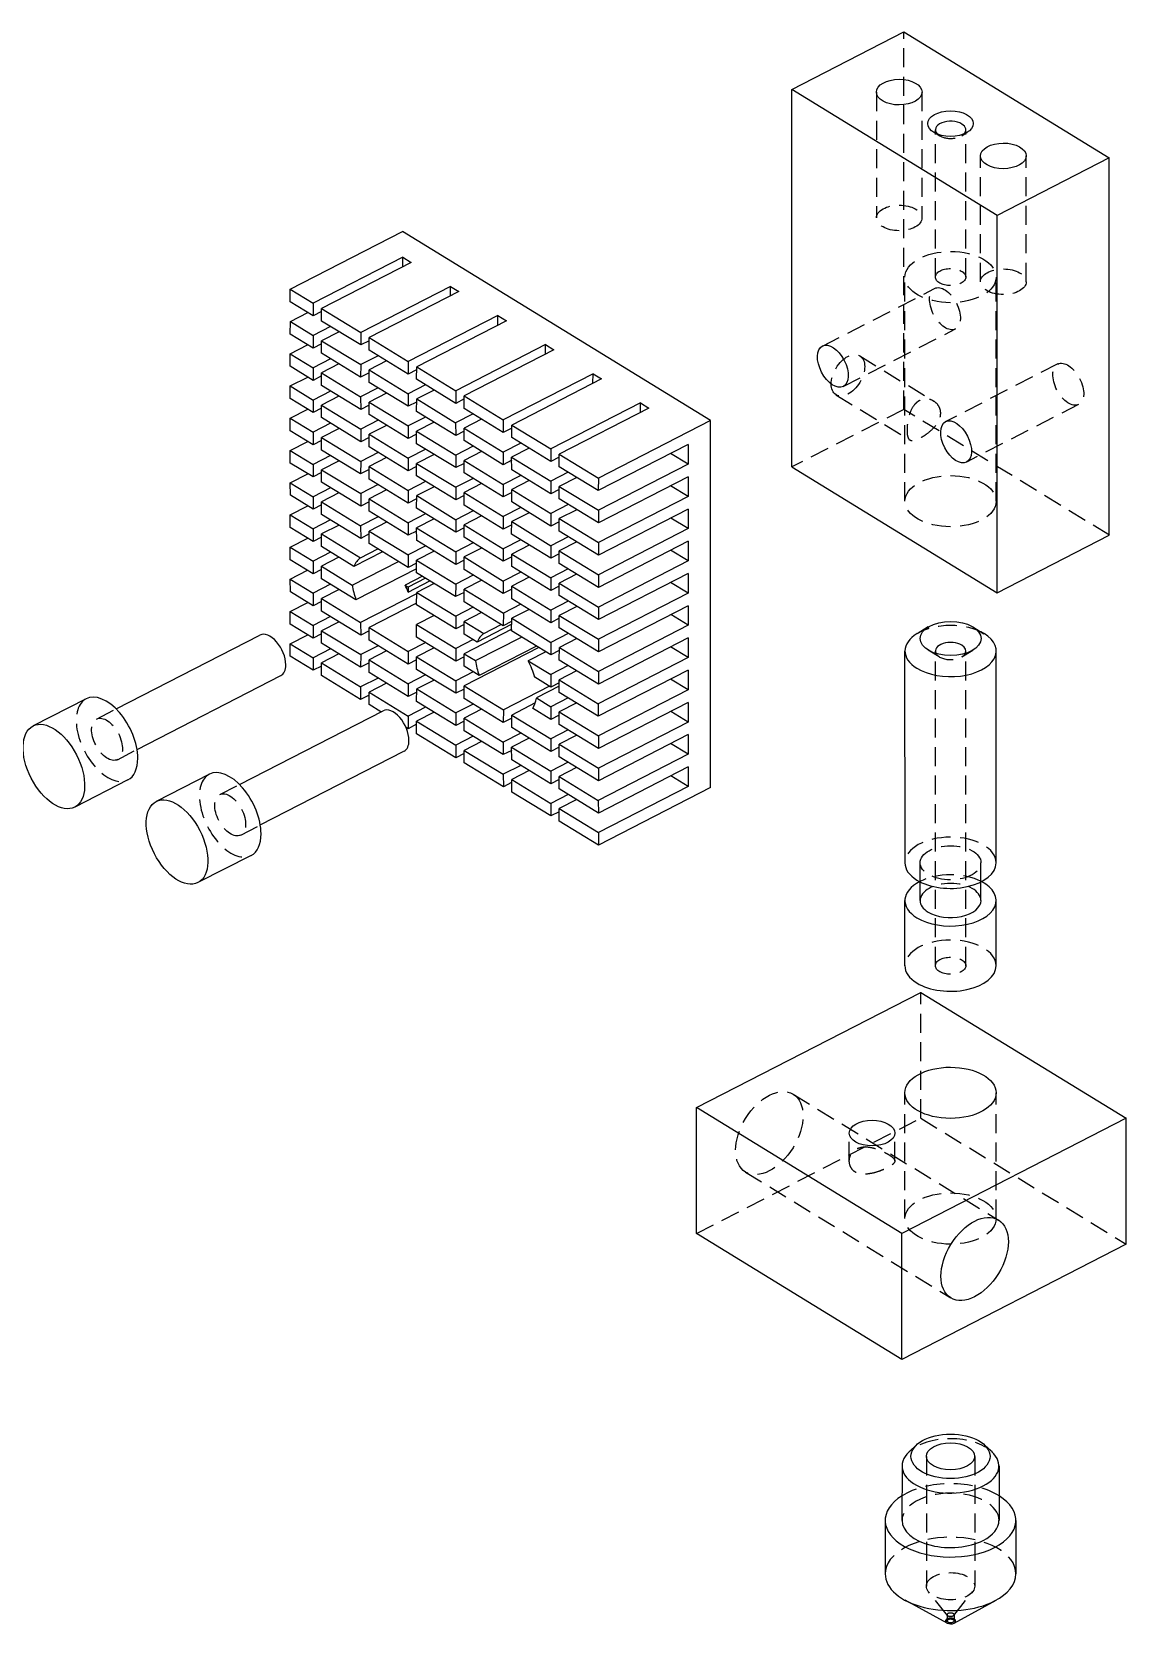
# Model space of a CAD drawing. Header units: inches. Extents: x -64 to 430, y -361 to 1014.
# Drawn here: x 163.3 to 235.2, y 850.3 to 955 of the extents above; entities that cross this region are included whole.
import ezdxf

# ---------------------------------------------------------------- set-up
doc = ezdxf.new("R2010")
doc.units = ezdxf.units.IN
doc.header["$LTSCALE"] = 5
doc.header["$MEASUREMENT"] = 0
doc.linetypes.add('HIDDEN', pattern=[0.375, 0.25, -0.125])
doc.layers.add('PH-3C4', color=16, linetype='HIDDEN')
doc.layers.add('PV-3C4', color=7, linetype='Continuous')

# ---------------------------------------------------------------- blocks, each defined once
blk = doc.blocks.new('*U11')
at = {"layer": 'PV-3C4'}
for p, q in [((53.37, -2.48, -50.44), (54.7, -1.02, -53.36)), ((58.92, -2.43, -56.03), (56.32, -1.19, -54.79)), ((59.27, -2.74, -56.03), (60.73, -5.23, -54.79)), ((52.83, -4.71, -47.48), (54.18, -3.23, -50.44)), ((41.13, -5.11, -35.4), (37.99, -8.53, -28.55)), ((41.13, -5.11, -35.4), (54.88, -11.93, -41.68)), ((53.01, -5.94, -46.33), (52.81, -5.41, -46.71)), ((59.71, -8.29, -50.44), (61.04, -6.83, -53.36)), ((57.53, -9.02, -47.48), (58.89, -7.54, -50.44)), ((37.99, -8.53, -28.55), (51.75, -15.36, -34.83)), ((44.82, -21.08, -21.7), (37.99, -8.53, -28.55)), ((56.3, -8.95, -46.33), (56.84, -9.09, -46.71)), ((54.88, -11.93, -41.68), (51.75, -15.36, -34.83)), ((54.88, -11.93, -41.68), (61.71, -24.48, -34.82)), ((51.75, -15.36, -34.83), (58.57, -27.91, -27.97)), ((40.49, -18.46, -20.25), (38.87, -20.23, -16.7)), ((39.61, -20.91, -16.7), (39.14, -21.42, -15.69)), ((37.93, -21.26, -14.65), (32.65, -27.03, -3.12)), ((58.57, -27.91, -27.97), (44.82, -21.08, -21.7)), ((44.92, -22.51, -20.25), (43.3, -24.29, -16.7)), ((42.56, -23.61, -16.7), (42.09, -24.12, -15.69)), ((61.71, -24.48, -34.82), (58.57, -27.91, -27.97)), ((24.28, -25.15, 3.18), (14.87, -35.43, 23.73)), ((31.15, -28.57, 0.04), (24.28, -25.15, 3.18)), ((42.35, -25.31, -14.65), (37.08, -31.08, -3.12)), ((33.18, -28.72, -1.81), (32.81, -28.04, -2.18)), ((31.15, -28.57, 0.04), (21.74, -38.84, 20.59)), ((37.98, -41.11, 6.9), (31.15, -28.57, 0.04)), ((35.35, -30.7, -1.81), (36.06, -31.01, -2.18)), ((21.69, -47.98, 30.58), (14.87, -35.43, 23.73)), ((14.87, -35.43, 23.73), (21.74, -38.84, 20.59)), ((49.91, -35.99, -10.55), (40.76, -45.99, 9.43)), ((49.91, -35.99, -10.55), (56.78, -39.41, -13.69)), ((50.48, -37.55, -9.43), (50.97, -37.02, -10.5)), ((50.48, -37.55, -9.43), (55.98, -40.28, -11.94)), ((50.97, -37.02, -10.5), (56.47, -39.75, -13)), ((50.97, -37.02, -10.5), (51.55, -38.08, -9.91)), ((49.68, -38.43, -7.67), (50.17, -37.9, -8.74)), ((49.68, -38.43, -7.67), (55.18, -41.16, -10.18)), ((50.17, -37.9, -8.74), (55.67, -40.63, -11.25)), ((50.17, -37.9, -8.74), (50.75, -38.96, -8.16)), ((21.74, -38.84, 20.59), (28.57, -51.39, 27.45)), ((48.07, -40.19, -4.16), (48.56, -39.65, -5.23)), ((48.56, -39.65, -5.23), (54.06, -42.38, -7.74)), ((48.56, -39.65, -5.23), (49.14, -40.72, -4.65)), ((48.87, -39.31, -5.92), (49.36, -38.77, -6.99)), ((48.87, -39.31, -5.92), (54.37, -42.04, -8.43)), ((49.36, -38.77, -6.99), (54.86, -41.5, -9.5)), ((49.36, -38.77, -6.99), (49.94, -39.84, -6.41)), ((56.47, -39.75, -13), (56.78, -39.41, -13.69)), ((57.77, -42.14, -11.7), (56.47, -39.75, -13)), ((56.78, -39.41, -13.69), (58.08, -41.8, -12.38)), ((47.27, -41.06, -2.41), (47.76, -40.53, -3.48)), ((47.76, -40.53, -3.48), (53.26, -43.26, -5.99)), ((47.76, -40.53, -3.48), (48.34, -41.59, -2.9)), ((48.07, -40.19, -4.16), (53.57, -42.92, -6.67)), ((55.67, -40.63, -11.25), (55.98, -40.28, -11.94)), ((56.97, -43.02, -9.95), (55.67, -40.63, -11.25)), ((55.98, -40.28, -11.94), (57.28, -42.67, -10.63)), ((37.98, -41.11, 6.9), (28.57, -51.39, 27.45)), ((46.46, -41.94, -0.66), (46.95, -41.41, -1.72)), ((46.95, -41.41, -1.72), (52.45, -44.14, -4.23)), ((46.95, -41.41, -1.72), (47.53, -42.47, -1.14)), ((47.27, -41.06, -2.41), (52.77, -43.79, -4.92)), ((54.86, -41.5, -9.5), (55.18, -41.16, -10.18)), ((56.16, -43.89, -8.19), (54.86, -41.5, -9.5)), ((55.18, -41.16, -10.18), (56.48, -43.55, -8.88)), ((56.7, -41.61, -11.21), (57.77, -42.14, -11.7)), ((58.08, -41.8, -12.38), (57.77, -42.14, -11.7)), ((45.66, -42.82, 1.1), (46.15, -42.28, 0.03)), ((45.66, -42.82, 1.1), (51.16, -45.55, -1.41)), ((46.15, -42.28, 0.03), (51.65, -45.01, -2.48)), ((46.15, -42.28, 0.03), (46.73, -43.35, 0.61)), ((46.46, -41.94, -0.66), (51.96, -44.67, -3.17)), ((53.26, -43.26, -5.99), (53.57, -42.92, -6.67)), ((53.57, -42.92, -6.67), (54.87, -45.3, -5.37)), ((54.06, -42.38, -7.74), (54.37, -42.04, -8.43)), ((55.36, -44.77, -6.44), (54.06, -42.38, -7.74)), ((54.37, -42.04, -8.43), (55.67, -44.43, -7.12)), ((55.9, -42.49, -9.46), (56.97, -43.02, -9.95)), ((57.28, -42.67, -10.63), (56.97, -43.02, -9.95)), ((56.98, -42.12, -10.93), (58.05, -42.65, -11.42)), ((57.04, -42.93, -10.11), (57.56, -43.19, -10.35)), ((57.85, -42.05, -11.87), (58.36, -42.31, -12.1)), ((58.05, -42.65, -11.42), (58.36, -42.31, -12.1)), ((59.35, -45.04, -10.11), (58.05, -42.65, -11.42)), ((58.36, -42.31, -12.1), (59.66, -44.7, -10.8)), ((44.86, -43.7, 2.85), (45.35, -43.16, 1.78)), ((44.86, -43.7, 2.85), (50.36, -46.42, 0.34)), ((45.35, -43.16, 1.78), (50.85, -45.89, -0.73)), ((45.35, -43.16, 1.78), (45.93, -44.23, 2.37)), ((52.45, -44.14, -4.23), (52.77, -43.79, -4.92)), ((52.77, -43.79, -4.92), (54.07, -46.18, -3.61)), ((54.56, -45.65, -4.68), (53.26, -43.26, -5.99)), ((55.09, -43.36, -7.7), (56.16, -43.89, -8.19)), ((55.37, -43.88, -7.42), (56.44, -44.41, -7.91)), ((56.48, -43.55, -8.88), (56.16, -43.89, -8.19)), ((56.18, -43, -9.18), (57.25, -43.53, -9.66)), ((56.24, -43.81, -8.36), (56.76, -44.07, -8.6)), ((57.25, -43.53, -9.66), (57.56, -43.19, -10.35)), ((58.55, -45.92, -8.36), (57.25, -43.53, -9.66)), ((57.56, -43.19, -10.35), (58.86, -45.58, -9.04)), ((43.25, -45.45, 6.36), (43.74, -44.92, 5.29)), ((43.74, -44.92, 5.29), (49.24, -47.64, 2.78)), ((43.74, -44.92, 5.29), (44.32, -45.98, 5.87)), ((44.05, -44.57, 4.61), (44.54, -44.04, 3.54)), ((44.05, -44.57, 4.61), (49.55, -47.3, 2.1)), ((44.54, -44.04, 3.54), (50.04, -46.77, 1.03)), ((44.54, -44.04, 3.54), (45.12, -45.1, 4.12)), ((51.65, -45.01, -2.48), (51.96, -44.67, -3.17)), ((52.95, -47.4, -1.18), (51.65, -45.01, -2.48)), ((51.96, -44.67, -3.17), (53.26, -47.06, -1.86)), ((53.75, -46.52, -2.93), (52.45, -44.14, -4.23)), ((54.29, -44.24, -5.95), (55.36, -44.77, -6.44)), ((54.57, -44.75, -5.67), (55.64, -45.29, -6.16)), ((55.67, -44.43, -7.12), (55.36, -44.77, -6.44)), ((55.44, -44.69, -6.61), (55.95, -44.94, -6.84)), ((55.64, -45.29, -6.16), (55.95, -44.94, -6.84)), ((55.95, -44.94, -6.84), (56.56, -46.05, -6.24)), ((56.44, -44.41, -7.91), (56.76, -44.07, -8.6)), ((57.74, -46.8, -6.61), (56.44, -44.41, -7.91)), ((56.76, -44.07, -8.6), (58.06, -46.45, -7.29)), ((58.28, -44.51, -9.63), (59.35, -45.04, -10.11)), ((58.56, -45.03, -9.35), (59.63, -45.56, -9.83)), ((59.66, -44.7, -10.8), (59.35, -45.04, -10.11)), ((59.43, -44.96, -10.28), (59.94, -45.21, -10.52)), ((40.76, -45.99, 9.43), (50.99, -64.81, 19.71)), ((40.76, -45.99, 9.43), (47.63, -49.4, 6.29)), ((42.45, -46.33, 8.12), (42.94, -45.79, 7.05)), ((42.94, -45.79, 7.05), (48.44, -48.52, 4.54)), ((42.94, -45.79, 7.05), (43.52, -46.86, 7.63)), ((43.25, -45.45, 6.36), (48.75, -48.18, 3.85)), ((50.85, -45.89, -0.73), (51.16, -45.55, -1.41)), ((52.15, -48.28, 0.58), (50.85, -45.89, -0.73)), ((51.16, -45.55, -1.41), (52.46, -47.94, -0.11)), ((52.68, -45.99, -2.44), (53.75, -46.52, -2.93)), ((53.49, -45.12, -4.2), (54.56, -45.65, -4.68)), ((53.77, -45.63, -3.91), (54.84, -46.16, -4.4)), ((54.87, -45.3, -5.37), (54.56, -45.65, -4.68)), ((54.63, -45.56, -4.85), (55.15, -45.82, -5.09)), ((54.72, -45.47, -5.03), (56.12, -46.17, -5.67)), ((54.84, -46.16, -4.4), (55.15, -45.82, -5.09)), ((55.15, -45.82, -5.09), (55.69, -46.8, -4.55)), ((55.2, -45.91, -5.04), (58.02, -47.31, -6.32)), ((56.12, -46.17, -5.67), (55.64, -45.29, -6.16)), ((57.48, -45.39, -7.87), (58.55, -45.92, -8.36)), ((57.76, -45.9, -7.59), (58.83, -46.43, -8.08)), ((58.86, -45.58, -9.04), (58.55, -45.92, -8.36)), ((58.62, -45.84, -8.53), (59.14, -46.09, -8.76)), ((59.63, -45.56, -9.83), (59.94, -45.21, -10.52)), ((60.93, -47.95, -8.53), (59.63, -45.56, -9.83)), ((59.94, -45.21, -10.52), (61.24, -47.6, -9.21)), ((42.45, -46.33, 8.12), (47.95, -49.06, 5.61)), ((50.04, -46.77, 1.03), (50.36, -46.42, 0.34)), ((51.34, -49.16, 2.33), (50.04, -46.77, 1.03)), ((50.36, -46.42, 0.34), (51.66, -48.81, 1.65)), ((51.88, -46.87, -0.69), (52.95, -47.4, -1.18)), ((53.26, -47.06, -1.86), (52.95, -47.4, -1.18)), ((52.96, -46.51, -2.16), (54.03, -47.04, -2.65)), ((54.07, -46.18, -3.61), (53.75, -46.52, -2.93)), ((53.83, -46.44, -3.1), (54.35, -46.7, -3.33)), ((54.03, -47.04, -2.65), (54.35, -46.7, -3.33)), ((55.33, -49.43, -1.34), (54.03, -47.04, -2.65)), ((54.35, -46.7, -3.33), (55.65, -49.09, -2.03)), ((54.52, -47.01, -3.16), (55.59, -47.54, -3.65)), ((55.59, -47.54, -3.65), (54.84, -46.16, -4.4)), ((56.3, -46.08, -5.95), (57.74, -46.8, -6.61)), ((58.06, -46.45, -7.29), (57.74, -46.8, -6.61)), ((57.82, -46.71, -6.77), (58.34, -46.97, -7.01)), ((58.02, -47.31, -6.32), (58.34, -46.97, -7.01)), ((58.34, -46.97, -7.01), (59.64, -49.36, -5.7)), ((58.83, -46.43, -8.08), (59.14, -46.09, -8.76)), ((60.13, -48.82, -6.77), (58.83, -46.43, -8.08)), ((59.14, -46.09, -8.76), (60.44, -48.48, -7.46)), ((28.57, -51.39, 27.45), (21.69, -47.98, 30.58)), ((49.24, -47.64, 2.78), (49.55, -47.3, 2.1)), ((50.54, -50.03, 4.09), (49.24, -47.64, 2.78)), ((49.55, -47.3, 2.1), (50.85, -49.69, 3.4)), ((51.08, -47.75, 1.07), (52.15, -48.28, 0.58)), ((52.46, -47.94, -0.11), (52.15, -48.28, 0.58)), ((52.16, -47.39, -0.41), (53.23, -47.92, -0.89)), ((53.03, -47.32, -1.34), (53.54, -47.57, -1.58)), ((53.23, -47.92, -0.89), (53.54, -47.57, -1.58)), ((54.53, -50.31, 0.41), (53.23, -47.92, -0.89)), ((53.54, -47.57, -1.58), (54.84, -49.96, -0.27)), ((54.75, -47.43, -2.93), (59.32, -49.7, -5.02)), ((54.83, -47.58, -2.85), (58.33, -49.32, -4.45)), ((59.32, -49.7, -5.02), (58.02, -47.31, -6.32)), ((59.86, -47.42, -8.04), (60.93, -47.95, -8.53)), ((60.14, -47.93, -7.76), (61.21, -48.46, -8.25)), ((61.24, -47.6, -9.21), (60.93, -47.95, -8.53)), ((61.01, -47.86, -8.7), (61.52, -48.12, -8.93)), ((61.21, -48.46, -8.25), (61.52, -48.12, -8.93)), ((61.52, -48.12, -8.93), (62.82, -50.51, -7.63)), ((43.43, -49.06, 10.1), (48.93, -51.79, 7.6)), ((43.71, -49.57, 10.39), (43.43, -49.06, 10.1)), ((47.63, -49.4, 6.29), (47.95, -49.06, 5.61)), ((47.95, -49.06, 5.61), (49.25, -51.45, 6.91)), ((48.44, -48.52, 4.54), (48.75, -48.18, 3.85)), ((49.74, -50.91, 5.84), (48.44, -48.52, 4.54)), ((48.75, -48.18, 3.85), (50.05, -50.57, 5.16)), ((50.27, -48.63, 2.82), (51.34, -49.16, 2.33)), ((50.55, -49.14, 3.1), (51.62, -49.67, 2.61)), ((51.66, -48.81, 1.65), (51.34, -49.16, 2.33)), ((51.36, -48.26, 1.35), (52.43, -48.79, 0.86)), ((51.42, -49.07, 2.16), (51.94, -49.33, 1.93)), ((52.22, -48.2, 0.41), (52.74, -48.45, 0.18)), ((52.43, -48.79, 0.86), (52.74, -48.45, 0.18)), ((53.73, -51.18, 2.16), (52.43, -48.79, 0.86)), ((52.74, -48.45, 0.18), (54.04, -50.84, 1.48)), ((54.26, -48.9, -0.86), (55.33, -49.43, -1.34)), ((58.14, -49.88, -3.64), (55.32, -48.48, -2.36)), ((55.65, -49.09, -2.03), (55.33, -49.43, -1.34)), ((55.6, -49.13, -1.94), (58.52, -50.58, -3.27)), ((59.06, -48.29, -6.29), (60.13, -48.82, -6.77)), ((59.34, -48.81, -6.01), (60.41, -49.34, -6.49)), ((60.44, -48.48, -7.46), (60.13, -48.82, -6.77)), ((60.2, -48.74, -6.94), (60.72, -49, -7.18)), ((60.41, -49.34, -6.49), (60.72, -49, -7.18)), ((60.72, -49, -7.18), (62.02, -51.39, -5.87)), ((62.51, -50.85, -6.94), (61.21, -48.46, -8.25)), ((43.95, -49.32, 9.87), (43.71, -49.57, 10.39)), ((43.71, -49.57, 10.39), (49.21, -52.3, 7.88)), ((48.93, -51.79, 7.6), (47.63, -49.4, 6.29)), ((49.47, -49.5, 4.57), (50.54, -50.03, 4.09)), ((49.75, -50.02, 4.86), (50.82, -50.55, 4.37)), ((50.85, -49.69, 3.4), (50.54, -50.03, 4.09)), ((50.62, -49.95, 3.92), (51.13, -50.21, 3.68)), ((50.82, -50.55, 4.37), (51.13, -50.21, 3.68)), ((51.13, -50.21, 3.68), (52.43, -52.6, 4.99)), ((51.62, -49.67, 2.61), (51.94, -49.33, 1.93)), ((52.92, -52.06, 3.92), (51.62, -49.67, 2.61)), ((51.94, -49.33, 1.93), (53.24, -51.72, 3.23)), ((53.46, -49.78, 0.9), (54.53, -50.31, 0.41)), ((54.84, -49.96, -0.27), (54.53, -50.31, 0.41)), ((54.54, -49.41, -0.57), (55.61, -49.94, -1.06)), ((54.61, -50.22, 0.24), (55.12, -50.48, 0.01)), ((55.41, -49.35, -1.51), (55.93, -49.6, -1.75)), ((55.48, -49.27, -1.66), (57.6, -50.32, -2.63)), ((55.61, -49.94, -1.06), (55.93, -49.6, -1.75)), ((56.91, -52.33, 0.24), (55.61, -49.94, -1.06)), ((55.93, -49.6, -1.75), (57.23, -51.99, -0.44)), ((57.07, -50.26, -2.16), (56, -49.73, -1.67)), ((57.72, -51.46, -1.51), (57.07, -50.26, -2.16)), ((58.52, -50.58, -3.27), (58.14, -49.88, -3.64)), ((58.33, -49.32, -4.45), (58.83, -50.24, -3.95)), ((58.83, -50.24, -3.95), (58.52, -50.58, -3.27)), ((58.53, -49.69, -4.25), (59.6, -50.22, -4.74)), ((59.64, -49.36, -5.7), (59.32, -49.7, -5.02)), ((59.4, -49.62, -5.19), (59.92, -49.87, -5.42)), ((59.6, -50.22, -4.74), (59.92, -49.87, -5.42)), ((60.9, -52.61, -3.43), (59.6, -50.22, -4.74)), ((59.92, -49.87, -5.42), (61.22, -52.26, -4.12)), ((61.7, -51.73, -5.19), (60.41, -49.34, -6.49)), ((48.67, -50.38, 6.33), (49.74, -50.91, 5.84)), ((48.95, -50.9, 6.61), (50.02, -51.43, 6.12)), ((50.05, -50.57, 5.16), (49.74, -50.91, 5.84)), ((49.81, -50.83, 5.67), (50.33, -51.08, 5.44)), ((50.02, -51.43, 6.12), (50.33, -51.08, 5.44)), ((50.33, -51.08, 5.44), (51.63, -53.47, 6.74)), ((52.12, -52.94, 5.67), (50.82, -50.55, 4.37)), ((52.66, -50.65, 2.65), (53.73, -51.18, 2.16)), ((52.94, -51.17, 2.93), (54.01, -51.7, 2.45)), ((54.04, -50.84, 1.48), (53.73, -51.18, 2.16)), ((53.74, -50.29, 1.18), (54.81, -50.82, 0.69)), ((53.8, -51.1, 2), (54.32, -51.36, 1.76)), ((54.81, -50.82, 0.69), (55.12, -50.48, 0.01)), ((56.11, -53.21, 2), (54.81, -50.82, 0.69)), ((55.12, -50.48, 0.01), (56.42, -52.87, 1.31)), ((56.65, -50.93, -1.02), (57.72, -51.46, -1.51)), ((57.6, -50.32, -2.63), (58.03, -51.11, -2.2)), ((58.03, -51.11, -2.2), (57.72, -51.46, -1.51)), ((57.73, -50.56, -2.5), (58.8, -51.09, -2.98)), ((58.6, -50.5, -3.43), (59.11, -50.75, -3.67)), ((58.8, -51.09, -2.98), (59.11, -50.75, -3.67)), ((60.1, -53.48, -1.68), (58.8, -51.09, -2.98)), ((59.11, -50.75, -3.67), (60.41, -53.14, -2.36)), ((60.64, -51.2, -4.7), (61.7, -51.73, -5.19)), ((61.44, -50.32, -6.45), (62.51, -50.85, -6.94)), ((61.72, -50.84, -6.17), (62.79, -51.37, -6.66)), ((62.82, -50.51, -7.63), (62.51, -50.85, -6.94)), ((62.59, -50.77, -7.11), (63.1, -51.02, -7.35)), ((62.79, -51.37, -6.66), (63.1, -51.02, -7.35)), ((63.1, -51.02, -7.35), (63.18, -51.16, -7.27)), ((72.68, -54.97, -12.59), (63.87, -50.6, -8.57)), ((45.01, -51.96, 11.69), (50.51, -54.69, 9.18)), ((45.29, -52.48, 11.97), (45.01, -51.96, 11.69)), ((45.53, -52.22, 11.46), (45.29, -52.48, 11.97)), ((49.25, -51.45, 6.91), (48.93, -51.79, 7.6)), ((49.01, -51.7, 7.43), (49.53, -51.96, 7.19)), ((49.21, -52.3, 7.88), (49.53, -51.96, 7.19)), ((50.51, -54.69, 9.18), (49.21, -52.3, 7.88)), ((49.53, -51.96, 7.19), (50.83, -54.35, 8.5)), ((51.32, -53.82, 7.43), (50.02, -51.43, 6.12)), ((51.85, -51.53, 4.41), (52.92, -52.06, 3.92)), ((52.13, -52.05, 4.69), (53.2, -52.58, 4.2)), ((53.24, -51.72, 3.23), (52.92, -52.06, 3.92)), ((53, -51.98, 3.75), (53.52, -52.23, 3.52)), ((53.2, -52.58, 4.2), (53.52, -52.23, 3.52)), ((53.52, -52.23, 3.52), (54.82, -54.62, 4.82)), ((54.01, -51.7, 2.45), (54.32, -51.36, 1.76)), ((55.31, -54.09, 3.75), (54.01, -51.7, 2.45)), ((54.32, -51.36, 1.76), (55.62, -53.75, 3.07)), ((55.84, -51.8, 0.73), (56.91, -52.33, 0.24)), ((56.12, -52.32, 1.01), (57.19, -52.85, 0.52)), ((57.23, -51.99, -0.44), (56.91, -52.33, 0.24)), ((56.93, -51.44, -0.74), (58, -51.97, -1.23)), ((56.99, -52.25, 0.07), (57.51, -52.51, -0.16)), ((57.79, -51.37, -1.68), (58.31, -51.63, -1.92)), ((58, -51.97, -1.23), (58.31, -51.63, -1.92)), ((59.29, -54.36, 0.07), (58, -51.97, -1.23)), ((58.31, -51.63, -1.92), (59.61, -54.02, -0.61)), ((59.83, -52.08, -2.95), (60.9, -52.61, -3.43)), ((61.22, -52.26, -4.12), (60.9, -52.61, -3.43)), ((60.92, -51.71, -4.42), (61.98, -52.24, -4.91)), ((62.02, -51.39, -5.87), (61.7, -51.73, -5.19)), ((61.78, -51.64, -5.36), (62.3, -51.9, -5.59)), ((61.98, -52.24, -4.91), (62.3, -51.9, -5.59)), ((63.28, -54.63, -3.6), (61.98, -52.24, -4.91)), ((62.3, -51.9, -5.59), (63.6, -54.29, -4.29)), ((64.09, -53.76, -5.36), (62.79, -51.37, -6.66)), ((45.29, -52.48, 11.97), (50.79, -55.21, 9.46)), ((50.25, -53.29, 7.91), (51.32, -53.82, 7.43)), ((51.05, -52.41, 6.16), (52.12, -52.94, 5.67)), ((51.33, -52.92, 6.44), (52.4, -53.45, 5.95)), ((52.43, -52.6, 4.99), (52.12, -52.94, 5.67)), ((52.2, -52.85, 5.51), (52.71, -53.11, 5.27)), ((52.4, -53.45, 5.95), (52.71, -53.11, 5.27)), ((52.71, -53.11, 5.27), (54.01, -55.5, 6.57)), ((54.5, -54.97, 5.5), (53.2, -52.58, 4.2)), ((55.04, -52.68, 2.48), (56.11, -53.21, 2)), ((55.32, -53.2, 2.77), (56.39, -53.73, 2.28)), ((56.42, -52.87, 1.31), (56.11, -53.21, 2)), ((56.19, -53.13, 1.83), (56.7, -53.38, 1.59)), ((56.39, -53.73, 2.28), (56.7, -53.38, 1.59)), ((56.7, -53.38, 1.59), (58, -55.77, 2.9)), ((57.19, -52.85, 0.52), (57.51, -52.51, -0.16)), ((58.49, -55.24, 1.83), (57.19, -52.85, 0.52)), ((57.51, -52.51, -0.16), (58.81, -54.9, 1.14)), ((59.03, -52.95, -1.19), (60.1, -53.48, -1.68)), ((60.41, -53.14, -2.36), (60.1, -53.48, -1.68)), ((60.11, -52.59, -2.66), (61.18, -53.12, -3.15)), ((60.98, -52.52, -3.6), (61.5, -52.78, -3.84)), ((61.18, -53.12, -3.15), (61.5, -52.78, -3.84)), ((62.48, -55.51, -1.85), (61.18, -53.12, -3.15)), ((61.5, -52.78, -3.84), (62.79, -55.17, -2.53)), ((63.02, -53.23, -4.87), (64.09, -53.76, -5.36)), ((72.68, -57, -10.38), (63.87, -52.63, -6.37)), ((64.01, -52.7, -6.43), (64.4, -53.41, -6.04)), ((50.83, -54.35, 8.5), (50.51, -54.69, 9.18)), ((50.53, -53.8, 8.2), (51.6, -54.33, 7.71)), ((51.63, -53.47, 6.74), (51.32, -53.82, 7.43)), ((51.39, -53.73, 7.26), (51.91, -53.99, 7.02)), ((51.6, -54.33, 7.71), (51.91, -53.99, 7.02)), ((52.9, -56.72, 9.01), (51.6, -54.33, 7.71)), ((51.91, -53.99, 7.02), (53.21, -56.38, 8.33)), ((53.7, -55.84, 7.26), (52.4, -53.45, 5.95)), ((53.43, -54.44, 5.99), (54.5, -54.97, 5.5)), ((54.24, -53.56, 4.24), (55.31, -54.09, 3.75)), ((54.52, -54.07, 4.52), (55.59, -54.6, 4.03)), ((55.62, -53.75, 3.07), (55.31, -54.09, 3.75)), ((55.38, -54, 3.58), (55.9, -54.26, 3.35)), ((55.59, -54.6, 4.03), (55.9, -54.26, 3.35)), ((55.9, -54.26, 3.35), (57.2, -56.65, 4.65)), ((57.69, -56.12, 3.58), (56.39, -53.73, 2.28)), ((58.23, -53.83, 0.56), (59.29, -54.36, 0.07)), ((59.7, -54.74, 0.09), (58.36, -54.08, 0.7)), ((58.51, -54.35, 0.84), (59.57, -54.88, 0.36)), ((59.61, -54.02, -0.61), (59.29, -54.36, 0.07)), ((59.33, -54.32, 0), (62.76, -56.03, -1.57)), ((59.57, -54.06, -0.52), (62.48, -55.51, -1.85)), ((62.22, -54.1, -3.11), (63.28, -54.63, -3.6)), ((63.6, -54.29, -4.29), (63.28, -54.63, -3.6)), ((63.3, -53.74, -4.59), (64.37, -54.27, -5.07)), ((64.4, -53.41, -6.04), (64.09, -53.76, -5.36)), ((64.16, -53.67, -5.52), (64.68, -53.93, -5.76)), ((64.37, -54.27, -5.07), (64.68, -53.93, -5.76)), ((65.67, -56.66, -3.77), (64.37, -54.27, -5.07)), ((64.68, -53.93, -5.76), (65.98, -56.32, -4.45)), ((46.59, -54.87, 13.28), (52.09, -57.6, 10.77)), ((46.87, -55.38, 13.56), (46.59, -54.87, 13.28)), ((47.11, -55.12, 13.04), (46.87, -55.38, 13.56)), ((46.87, -55.38, 13.56), (52.37, -58.11, 11.05)), ((50.59, -54.61, 9.01), (51.11, -54.87, 8.78)), ((50.79, -55.21, 9.46), (51.11, -54.87, 8.78)), ((52.09, -57.6, 10.77), (50.79, -55.21, 9.46)), ((51.11, -54.87, 8.78), (52.41, -57.26, 10.08)), ((52.63, -55.31, 7.75), (53.7, -55.84, 7.26)), ((54.01, -55.5, 6.57), (53.7, -55.84, 7.26)), ((53.71, -54.95, 6.27), (54.78, -55.48, 5.79)), ((54.82, -54.62, 4.82), (54.5, -54.97, 5.5)), ((54.58, -54.88, 5.34), (55.1, -55.14, 5.1)), ((54.78, -55.48, 5.79), (55.1, -55.14, 5.1)), ((56.08, -57.87, 7.09), (54.78, -55.48, 5.79)), ((55.1, -55.14, 5.1), (56.4, -57.53, 6.41)), ((56.88, -56.99, 5.34), (55.59, -54.6, 4.03)), ((57.42, -54.71, 2.32), (58.49, -55.24, 1.83)), ((57.7, -55.22, 2.6), (58.77, -55.75, 2.11)), ((58.81, -54.9, 1.14), (58.49, -55.24, 1.83)), ((58.57, -55.15, 1.66), (59.09, -55.41, 1.42)), ((58.61, -54.54, 0.95), (59.68, -55.07, 0.46)), ((58.71, -55, 1.36), (62.43, -56.85, -0.34)), ((58.77, -55.75, 2.11), (59.09, -55.41, 1.42)), ((59.09, -55.41, 1.42), (60.38, -57.8, 2.73)), ((59.57, -54.88, 0.36), (59.7, -54.74, 0.09)), ((59.68, -55.07, 0.46), (59.57, -54.88, 0.36)), ((62.79, -55.17, -2.53), (62.48, -55.51, -1.85)), ((62.5, -54.62, -2.83), (63.56, -55.15, -3.32)), ((62.56, -55.43, -2.02), (63.07, -55.68, -2.25)), ((63.36, -54.55, -3.77), (63.88, -54.81, -4.01)), ((63.56, -55.15, -3.32), (63.88, -54.81, -4.01)), ((64.86, -57.54, -2.02), (63.56, -55.15, -3.32)), ((63.88, -54.81, -4.01), (65.18, -57.2, -2.7)), ((73.88, -54.55, -14.25), (77.14, -56.17, -15.73)), ((51.83, -56.19, 9.5), (52.9, -56.72, 9.01)), ((53.21, -56.38, 8.33), (52.9, -56.72, 9.01)), ((52.91, -55.83, 8.03), (53.98, -56.36, 7.54)), ((53.78, -55.76, 7.09), (54.29, -56.02, 6.86)), ((53.98, -56.36, 7.54), (54.29, -56.02, 6.86)), ((55.28, -58.75, 8.85), (53.98, -56.36, 7.54)), ((54.29, -56.02, 6.86), (55.59, -58.41, 8.16)), ((55.82, -56.46, 5.82), (56.88, -56.99, 5.34)), ((56.62, -55.59, 4.07), (57.69, -56.12, 3.58)), ((56.9, -56.1, 4.35), (57.97, -56.63, 3.86)), ((58, -55.77, 2.9), (57.69, -56.12, 3.58)), ((57.77, -56.03, 3.41), (58.28, -56.29, 3.18)), ((57.97, -56.63, 3.86), (58.28, -56.29, 3.18)), ((58.28, -56.29, 3.18), (59.58, -58.68, 4.48)), ((60.07, -58.14, 3.41), (58.77, -55.75, 2.11)), ((62.24, -57.41, 0.47), (59.41, -56.01, 1.75)), ((62.76, -56.03, -1.57), (63.07, -55.68, -2.25)), ((64.06, -58.42, -0.26), (62.76, -56.03, -1.57)), ((63.07, -55.68, -2.25), (64.37, -58.07, -0.95)), ((64.6, -56.13, -3.28), (65.67, -56.66, -3.77)), ((65.98, -56.32, -4.45), (65.67, -56.66, -3.77)), ((52.41, -57.26, 10.08), (52.09, -57.6, 10.77)), ((52.11, -56.71, 9.78), (53.18, -57.24, 9.29)), ((52.17, -57.51, 10.6), (52.69, -57.77, 10.36)), ((52.97, -56.64, 8.85), (53.49, -56.89, 8.61)), ((53.18, -57.24, 9.29), (53.49, -56.89, 8.61)), ((54.47, -59.62, 10.6), (53.18, -57.24, 9.29)), ((53.49, -56.89, 8.61), (54.79, -59.28, 9.91)), ((55.01, -57.34, 7.58), (56.08, -57.87, 7.09)), ((56.4, -57.53, 6.41), (56.08, -57.87, 7.09)), ((56.1, -56.98, 6.11), (57.16, -57.51, 5.62)), ((57.2, -56.65, 4.65), (56.88, -56.99, 5.34)), ((56.96, -56.91, 5.17), (57.48, -57.17, 4.93)), ((57.16, -57.51, 5.62), (57.48, -57.17, 4.93)), ((58.46, -59.9, 6.92), (57.16, -57.51, 5.62)), ((57.48, -57.17, 4.93), (58.78, -59.55, 6.24)), ((59.27, -59.02, 5.17), (57.97, -56.63, 3.86)), ((59.94, -56.98, 2.28), (61.69, -57.85, 1.48)), ((61.16, -57.79, 1.95), (60.09, -57.26, 2.44)), ((63.26, -59.29, 1.49), (62.24, -57.41, 0.47)), ((62.43, -56.85, -0.34), (63.57, -58.95, 0.81)), ((63.79, -57.01, -1.53), (64.86, -57.54, -2.02)), ((64.07, -57.52, -1.25), (65.14, -58.05, -1.73)), ((65.18, -57.2, -2.7), (64.86, -57.54, -2.02)), ((64.88, -56.64, -3), (65.95, -57.18, -3.49)), ((64.94, -57.45, -2.18), (65.46, -57.71, -2.42)), ((65.74, -56.58, -3.94), (66.26, -56.83, -4.17)), ((65.95, -57.18, -3.49), (66.26, -56.83, -4.17)), ((66.71, -58.57, -2.73), (65.95, -57.18, -3.49)), ((66.26, -56.83, -4.17), (67.02, -58.23, -3.41)), ((48.17, -57.77, 14.86), (53.67, -60.5, 12.35)), ((48.45, -58.29, 15.14), (48.17, -57.77, 14.86)), ((48.69, -58.03, 14.63), (48.45, -58.29, 15.14)), ((48.45, -58.29, 15.14), (53.95, -61.02, 12.63)), ((52.37, -58.11, 11.05), (52.69, -57.77, 10.36)), ((53.67, -60.5, 12.35), (52.37, -58.11, 11.05)), ((52.69, -57.77, 10.36), (53.99, -60.16, 11.67)), ((54.21, -58.22, 9.33), (55.28, -58.75, 8.85)), ((55.59, -58.41, 8.16), (55.28, -58.75, 8.85)), ((55.29, -57.85, 7.86), (56.36, -58.39, 7.37)), ((56.16, -57.79, 6.92), (56.68, -58.04, 6.69)), ((56.36, -58.39, 7.37), (56.68, -58.04, 6.69)), ((57.66, -60.77, 8.68), (56.36, -58.39, 7.37)), ((56.68, -58.04, 6.69), (57.97, -60.43, 7.99)), ((58.2, -58.49, 5.66), (59.27, -59.02, 5.17)), ((59, -57.61, 3.9), (60.07, -58.14, 3.41)), ((59.28, -58.13, 4.18), (60.35, -58.66, 3.7)), ((60.38, -57.8, 2.73), (60.07, -58.14, 3.41)), ((60.15, -58.06, 3.25), (60.66, -58.31, 3.01)), ((60.35, -58.66, 3.7), (60.66, -58.31, 3.01)), ((60.66, -58.31, 3.01), (61.96, -60.7, 4.32)), ((62.45, -60.17, 3.25), (61.16, -57.79, 1.95)), ((61.69, -57.85, 1.48), (62.77, -59.83, 2.56)), ((62.99, -57.88, 0.23), (64.06, -58.42, -0.26)), ((63.27, -58.4, 0.51), (64.34, -58.93, 0.02)), ((64.37, -58.07, -0.95), (64.06, -58.42, -0.26)), ((64.14, -58.33, -0.43), (64.65, -58.59, -0.67)), ((64.34, -58.93, 0.02), (64.65, -58.59, -0.67)), ((64.65, -58.59, -0.67), (65.41, -59.98, 0.1)), ((65.14, -58.05, -1.73), (65.46, -57.71, -2.42)), ((65.9, -59.45, -0.97), (65.14, -58.05, -1.73)), ((65.46, -57.71, -2.42), (66.22, -59.11, -1.66)), ((66.71, -58.57, -2.73), (65.64, -58.04, -2.24)), ((67.02, -58.23, -3.41), (66.71, -58.57, -2.73)), ((76.77, -62.5, -8.48), (67.96, -58.13, -4.46)), ((73.88, -58.61, -9.83), (77.14, -60.23, -11.31)), ((53.41, -59.09, 11.09), (54.47, -59.62, 10.6)), ((53.69, -59.61, 11.37), (54.75, -60.14, 10.88)), ((54.79, -59.28, 9.91), (54.47, -59.62, 10.6)), ((54.49, -58.73, 9.61), (55.56, -59.26, 9.13)), ((54.55, -59.54, 10.43), (55.07, -59.8, 10.2)), ((55.36, -58.66, 8.68), (55.87, -58.92, 8.44)), ((55.56, -59.26, 9.13), (55.87, -58.92, 8.44)), ((56.86, -61.65, 10.43), (55.56, -59.26, 9.13)), ((55.87, -58.92, 8.44), (57.17, -61.31, 9.75)), ((57.4, -59.37, 7.41), (58.46, -59.9, 6.92)), ((58.78, -59.55, 6.24), (58.46, -59.9, 6.92)), ((58.48, -59, 5.94), (59.55, -59.53, 5.45)), ((59.58, -58.68, 4.48), (59.27, -59.02, 5.17)), ((59.34, -58.94, 5), (59.86, -59.19, 4.76)), ((59.55, -59.53, 5.45), (59.86, -59.19, 4.76)), ((60.85, -61.92, 6.75), (59.55, -59.53, 5.45)), ((59.86, -59.19, 4.76), (61.16, -61.58, 6.07)), ((61.65, -61.05, 5), (60.35, -58.66, 3.7)), ((61.38, -59.64, 3.73), (62.45, -60.17, 3.25)), ((62.19, -58.76, 1.98), (63.26, -59.29, 1.49)), ((62.47, -59.28, 2.26), (63.54, -59.81, 1.77)), ((63.57, -58.95, 0.81), (63.26, -59.29, 1.49)), ((63.33, -59.21, 1.32), (63.85, -59.46, 1.09)), ((63.54, -59.81, 1.77), (63.85, -59.46, 1.09)), ((63.85, -59.46, 1.09), (64.61, -60.86, 1.85)), ((65.1, -60.33, 0.78), (64.34, -58.93, 0.02)), ((65.9, -59.45, -0.97), (64.83, -58.92, -0.48)), ((66.22, -59.11, -1.66), (65.9, -59.45, -0.97)), ((49.75, -60.68, 16.45), (55.25, -63.41, 13.94)), ((50.03, -61.19, 16.73), (49.75, -60.68, 16.45)), ((53.99, -60.16, 11.67), (53.67, -60.5, 12.35)), ((53.75, -60.42, 12.19), (54.27, -60.67, 11.95)), ((53.95, -61.02, 12.63), (54.27, -60.67, 11.95)), ((54.27, -60.67, 11.95), (55.56, -63.06, 13.25)), ((54.75, -60.14, 10.88), (55.07, -59.8, 10.2)), ((56.05, -62.53, 12.19), (54.75, -60.14, 10.88)), ((55.07, -59.8, 10.2), (56.37, -62.19, 11.5)), ((56.59, -60.24, 9.16), (57.66, -60.77, 8.68)), ((57.97, -60.43, 7.99), (57.66, -60.77, 8.68)), ((57.68, -59.88, 7.69), (58.74, -60.41, 7.2)), ((57.74, -60.69, 8.51), (58.25, -60.95, 8.27)), ((58.54, -59.81, 6.75), (59.06, -60.07, 6.52)), ((58.74, -60.41, 7.2), (59.06, -60.07, 6.52)), ((60.04, -62.8, 8.51), (58.74, -60.41, 7.2)), ((59.06, -60.07, 6.52), (60.36, -62.46, 7.82)), ((60.58, -60.52, 5.49), (61.65, -61.05, 5)), ((61.96, -60.7, 4.32), (61.65, -61.05, 5)), ((61.66, -60.15, 4.02), (62.73, -60.68, 3.53)), ((62.77, -59.83, 2.56), (62.45, -60.17, 3.25)), ((62.53, -60.09, 3.08), (63.05, -60.34, 2.84)), ((62.73, -60.68, 3.53), (63.05, -60.34, 2.84)), ((63.49, -62.08, 4.29), (62.73, -60.68, 3.53)), ((63.05, -60.34, 2.84), (63.81, -61.74, 3.6)), ((64.3, -61.2, 2.54), (63.23, -60.67, 3.02)), ((64.3, -61.2, 2.54), (63.54, -59.81, 1.77)), ((65.1, -60.33, 0.78), (64.03, -59.8, 1.27)), ((65.41, -59.98, 0.1), (65.1, -60.33, 0.78)), ((76.77, -64.53, -6.27), (67.96, -60.16, -2.25)), ((50.27, -60.93, 16.21), (50.03, -61.19, 16.73)), ((50.03, -61.19, 16.73), (55.53, -63.92, 14.22)), ((55.25, -63.41, 13.94), (53.95, -61.02, 12.63)), ((55.79, -61.12, 10.92), (56.86, -61.65, 10.43)), ((56.07, -61.64, 11.2), (57.14, -62.17, 10.71)), ((57.17, -61.31, 9.75), (56.86, -61.65, 10.43)), ((56.87, -60.76, 9.45), (57.94, -61.29, 8.96)), ((56.93, -61.57, 10.26), (57.45, -61.82, 10.03)), ((57.94, -61.29, 8.96), (58.25, -60.95, 8.27)), ((59.24, -63.68, 10.26), (57.94, -61.29, 8.96)), ((58.25, -60.95, 8.27), (59.55, -63.34, 9.58)), ((59.78, -61.39, 7.24), (60.85, -61.92, 6.75)), ((61.16, -61.58, 6.07), (60.85, -61.92, 6.75)), ((60.86, -61.03, 5.77), (61.93, -61.56, 5.28)), ((61.73, -60.96, 4.83), (62.24, -61.22, 4.6)), ((61.93, -61.56, 5.28), (62.24, -61.22, 4.6)), ((62.69, -62.96, 6.04), (61.93, -61.56, 5.28)), ((62.24, -61.22, 4.6), (63, -62.61, 5.36)), ((63.49, -62.08, 4.29), (62.42, -61.55, 4.78)), ((63.81, -61.74, 3.6), (63.49, -62.08, 4.29)), ((64.61, -60.86, 1.85), (64.3, -61.2, 2.54)), ((54.99, -62, 12.67), (56.05, -62.53, 12.19)), ((55.27, -62.51, 12.95), (56.33, -63.04, 12.47)), ((56.37, -62.19, 11.5), (56.05, -62.53, 12.19)), ((56.13, -62.45, 12.02), (56.65, -62.7, 11.78)), ((56.33, -63.04, 12.47), (56.65, -62.7, 11.78)), ((56.65, -62.7, 11.78), (57.95, -65.09, 13.09)), ((57.14, -62.17, 10.71), (57.45, -61.82, 10.03)), ((58.44, -64.56, 12.02), (57.14, -62.17, 10.71)), ((57.45, -61.82, 10.03), (58.75, -64.21, 11.33)), ((58.97, -62.27, 9), (60.04, -62.8, 8.51)), ((59.25, -62.79, 9.28), (60.32, -63.32, 8.79)), ((60.36, -62.46, 7.82), (60.04, -62.8, 8.51)), ((60.06, -61.91, 7.52), (61.13, -62.44, 7.04)), ((60.12, -62.72, 8.34), (60.64, -62.97, 8.11)), ((60.92, -61.84, 6.59), (61.44, -62.1, 6.35)), ((61.13, -62.44, 7.04), (61.44, -62.1, 6.35)), ((61.89, -63.83, 7.8), (61.13, -62.44, 7.04)), ((61.44, -62.1, 6.35), (62.2, -63.49, 7.11)), ((62.69, -62.96, 6.04), (61.62, -62.43, 6.53)), ((63, -62.61, 5.36), (62.69, -62.96, 6.04)), ((77.98, -62.08, -10.13), (81.23, -63.69, -11.62)), ((51.33, -63.58, 18.03), (56.83, -66.31, 15.53)), ((51.61, -64.1, 18.32), (51.33, -63.58, 18.03)), ((51.85, -63.84, 17.8), (51.61, -64.1, 18.32)), ((55.56, -63.06, 13.25), (55.25, -63.41, 13.94)), ((55.33, -63.32, 13.77), (55.84, -63.58, 13.54)), ((55.53, -63.92, 14.22), (55.84, -63.58, 13.54)), ((55.84, -63.58, 13.54), (57.14, -65.97, 14.84)), ((57.63, -65.43, 13.77), (56.33, -63.04, 12.47)), ((58.17, -63.15, 10.75), (59.24, -63.68, 10.26)), ((58.45, -63.66, 11.03), (59.52, -64.19, 10.54)), ((59.55, -63.34, 9.58), (59.24, -63.68, 10.26)), ((59.32, -63.6, 10.09), (59.83, -63.85, 9.86)), ((59.52, -64.19, 10.54), (59.83, -63.85, 9.86)), ((59.83, -63.85, 9.86), (60.59, -65.25, 10.62)), ((60.32, -63.32, 8.79), (60.64, -62.97, 8.11)), ((61.08, -64.71, 9.55), (60.32, -63.32, 8.79)), ((60.64, -62.97, 8.11), (61.4, -64.37, 8.87)), ((61.89, -63.83, 7.8), (60.82, -63.3, 8.29)), ((62.2, -63.49, 7.11), (61.89, -63.83, 7.8)), ((57.87, -68.22, 16.57), (50.99, -64.81, 19.71)), ((51.61, -64.1, 18.32), (57.11, -66.83, 15.81)), ((56.83, -66.31, 15.53), (55.53, -63.92, 14.22)), ((56.56, -64.9, 14.26), (57.63, -65.43, 13.77)), ((57.37, -64.03, 12.5), (58.44, -64.56, 12.02)), ((57.65, -64.54, 12.79), (58.72, -65.07, 12.3)), ((58.75, -64.21, 11.33), (58.44, -64.56, 12.02)), ((58.51, -64.47, 11.85), (59.03, -64.73, 11.61)), ((58.72, -65.07, 12.3), (59.03, -64.73, 11.61)), ((59.03, -64.73, 11.61), (59.79, -66.12, 12.38)), ((60.28, -65.59, 11.31), (59.52, -64.19, 10.54)), ((61.08, -64.71, 9.55), (60.01, -64.18, 10.04)), ((61.4, -64.37, 8.87), (61.08, -64.71, 9.55)), ((57.14, -65.97, 14.84), (56.83, -66.31, 15.53)), ((56.84, -65.42, 14.54), (57.91, -65.95, 14.05)), ((57.95, -65.09, 13.09), (57.63, -65.43, 13.77)), ((57.71, -65.35, 13.6), (58.23, -65.61, 13.37)), ((57.91, -65.95, 14.05), (58.23, -65.61, 13.37)), ((58.67, -67.34, 14.81), (57.91, -65.95, 14.05)), ((58.23, -65.61, 13.37), (58.99, -67, 14.13)), ((59.48, -66.47, 13.06), (58.41, -65.94, 13.55)), ((59.48, -66.47, 13.06), (58.72, -65.07, 12.3)), ((60.28, -65.59, 11.31), (59.21, -65.06, 11.79)), ((60.59, -65.25, 10.62), (60.28, -65.59, 11.31)), ((56.91, -66.23, 15.36), (57.42, -66.48, 15.12)), ((57.11, -66.83, 15.81), (57.42, -66.48, 15.12)), ((57.87, -68.22, 16.57), (57.11, -66.83, 15.81)), ((57.42, -66.48, 15.12), (58.18, -67.88, 15.88)), ((58.67, -67.34, 14.81), (57.6, -66.81, 15.3)), ((58.99, -67, 14.13), (58.67, -67.34, 14.81)), ((59.79, -66.12, 12.38), (59.48, -66.47, 13.06)), ((77.98, -66.14, -5.72), (81.23, -67.76, -7.2)), ((58.18, -67.88, 15.88), (57.87, -68.22, 16.57))]:
    blk.add_line(p, q, dxfattribs=at)
at = {"layer": 'PV-3C4', "extrusion": (0.558909, 0.610408, 0.561269)}
for centre, major_axis, ratio, start_param, end_param in [((57.87, -3.93, -53.36), (3.17, -2.9), 0.561269, 2.312181, 3.141593), ((56.54, -5.38, -50.44), (3.17, -2.9), 0.561269, 2.312181, 3.875791), ((57.87, -3.93, -53.36), (3.17, -2.9), 0.561269, 0, 2.312181), ((56.54, -5.38, -50.44), (2.35, -2.15), 0.561269, 2.312181, 3.141593), ((56.54, -5.38, -50.44), (3.17, -2.9), 0.561269, 5.548987, 8.595366), ((59.04, -2.64, -55.92), (0.245, -0.225), 0.561269, 2.312181, 2.340177), ((59.04, -2.64, -55.92), (0.245, -0.225), 0.561269, 0.801415, 2.312181), ((56.54, -5.38, -50.44), (2.35, -2.15), 0.561269, 0, 2.312181), ((55.18, -6.87, -47.48), (2.35, -2.15), 0.561269, 2.312181, 3.686368), ((55.18, -6.87, -47.48), (2.35, -2.15), 0.561269, 5.73841, 8.595366), ((42.71, -20.49, -20.25), (2.21, -2.03), 0.561269, 0.741385, 3.141593), ((41.08, -22.26, -16.7), (2.21, -2.03), 0.561269, 0.741385, 3.97064), ((41.08, -22.26, -16.7), (1.48, -1.35), 0.561269, 0.741385, 3.141593), ((40.14, -23.29, -14.65), (2.21, -2.03), 0.561269, 0.741385, 3.141593), ((42.71, -20.49, -20.25), (2.21, -2.03), 0.561269, 0, 0.741385), ((41.08, -22.26, -16.7), (1.48, -1.35), 0.561269, 0, 0.741385), ((41.08, -22.26, -16.7), (2.21, -2.03), 0.561269, 5.454138, 7.02457), ((40.14, -23.29, -14.65), (2.21, -2.03), 0.561269, 0, 0.741385), ((34.86, -29.05, -3.12), (-2.21, 2.03), 0.561269, 3.882977, 7.028443), ((34.86, -29.05, -3.12), (0.738, -0.675), 0.561269, 2.857847, 3.882977), ((34.86, -29.05, -3.12), (0.738, -0.675), 0.561269, 3.882977, 6.566931), ((34.86, -29.05, -3.12), (-2.21, 2.03), 0.561269, 2.396335, 3.882977), ((21.87, -43.24, 25.25), (0.738, -0.675), 0.561269, 2.642012, 3.882977), ((21.87, -43.24, 25.25), (0.738, -0.675), 0.561269, 3.882977, 6.782766), ((56.98, -48.19, -4.33), (0, 2.03, -2.21), 0.558909, 0.308854, 0.664384), ((56.98, -48.19, -4.33), (0, 2.03, -2.21), 0.558909, 1.19351, 1.590738), ((56.98, -48.19, -4.33), (0, 2.03, -2.21), 0.558909, 3.20548, 3.602709), ((56.98, -48.19, -4.33), (0, 2.03, -2.21), 0.558909, 4.131835, 4.487365), ((63.87, -51.61, -7.47), (0, -1.02, 1.1), 0.558909, 3.968905, 6.283185), ((63.87, -51.61, -7.47), (0, -1.02, 1.1), 0.558909, 3.141593, 3.968905), ((73.88, -56.58, -12.04), (0, -2.03, 2.21), 0.558909, 3.141593, 3.968905), ((61.07, -55.72, -0.21), (0, 2.03, -2.21), 0.558909, 1.423275, 1.590738), ((73.88, -56.58, -12.04), (0, -2.03, 2.21), 0.558909, 3.968905, 6.283185), ((61.07, -55.72, -0.21), (0, 2.03, -2.21), 0.558909, 4.131835, 4.487365), ((61.07, -55.72, -0.21), (0, 2.03, -2.21), 0.558909, 3.20548, 3.602709), ((67.96, -59.14, -3.36), (0, -1.02, 1.1), 0.558909, 3.968905, 6.283185), ((67.96, -59.14, -3.36), (0, -1.02, 1.1), 0.558909, 3.141593, 3.968905), ((77.98, -64.11, -7.93), (0, -2.03, 2.21), 0.558909, 3.968905, 6.283185), ((77.98, -64.11, -7.93), (0, -2.03, 2.21), 0.558909, 3.141593, 3.968905)]:
    blk.add_ellipse(centre, major_axis=major_axis, ratio=ratio, start_param=start_param, end_param=end_param, dxfattribs=at)
for centre, major_axis, ratio in [((54.94, -7.13, -46.96), (1.92, -1.76), 0.561269), ((54.94, -7.13, -46.96), (1.17, -1.07), 0.561269), ((48.85, -11.43, -36.21), (-2.13, 0, 2.12), 0.610408), ((45.88, -17.03, -27.17), (2.21, -2.03), 0.561269), ((50.69, -19.41, -29.36), (1.11, -1.01), 0.561269), ((34.55, -29.39, -2.44), (-1.48, 1.35), 0.561269), ((29.38, -34.5, 8.26), (0, 1.02, -1.1), 0.558909), ((19.96, -40.19, 23.83), (1.11, -1.01), 0.561269), ((33.47, -42.03, 12.38), (0, -1.02, 1.1), 0.558909), ((21.72, -43.41, 25.59), (1.11, -1.01), 0.561269), ((23.42, -46.55, 27.3), (1.11, -1.01), 0.561269), ((77.14, -58.2, -13.52), (0, 2.03, -2.21), 0.558909), ((81.23, -65.73, -9.41), (0, 2.03, -2.21), 0.558909)]:
    blk.add_ellipse(centre, major_axis=major_axis, ratio=ratio, dxfattribs=at)

msp = doc.modelspace()

# ---------------------------------------------------------------- linework, layer by layer
at = {"layer": 'PH-3C4', "extrusion": (-9.79772e-15, 0.827634, 0.561269)}
for p, q in [((220.61, 930.2), (220.61, 955.03)), ((218.8, 951.06), (218.8, 942.79)), ((221.8, 951.06), (221.8, 942.79)), ((222.94, 948.2), (222.58, 948.42)), ((222.68, 938.9), (222.68, 948.58)), ((224.41, 948.2), (224.78, 948.42)), ((224.68, 938.9), (224.68, 948.58)), ((225.65, 938.59), (225.65, 946.87)), ((228.65, 938.59), (228.65, 946.87)), ((220.68, 924.16), (220.68, 938.9)), ((226.68, 924.16), (226.68, 938.9)), ((215.25, 934.36), (222.63, 938.15)), ((216.62, 931.7), (224, 935.49)), ((217.71, 933.72), (222.57, 930.74)), ((230.73, 933.19), (223.36, 929.4)), ((216.14, 931.16), (221, 928.19)), ((220.61, 930.2), (213.24, 926.41)), ((234.12, 921.92), (220.61, 930.2)), ((232.1, 930.52), (224.73, 926.73)), ((222.94, 913.92), (222.21, 914.37)), ((222.68, 893.61), (222.68, 914.3)), ((224.41, 913.92), (225.15, 914.37)), ((224.68, 893.61), (224.68, 914.3)), ((167.52, 909.83), (168.81, 910.5)), ((168.89, 907.16), (170.18, 907.83)), ((175.62, 904.87), (176.92, 905.53)), ((177, 902.2), (178.29, 902.86)), ((221.68, 899.12), (221.68, 900.38)), ((225.68, 899.12), (225.68, 900.38)), ((221.72, 883.58), (221.72, 891.86)), ((213.33, 885.16), (226.84, 876.88)), ((220.68, 876.98), (220.68, 885.25)), ((226.68, 876.98), (226.68, 885.25)), ((206.97, 876), (221.72, 883.58)), ((221.72, 883.58), (235.23, 875.3)), ((217.02, 880.77), (217.02, 882.6)), ((220.02, 880.77), (220.02, 882.6)), ((210.19, 880.04), (223.7, 871.76)), ((222.09, 861.34), (222.09, 852.8)), ((225.27, 861.34), (225.27, 852.8)), ((223.47, 850.88), (222.23, 852.44)), ((223.89, 850.88), (225.13, 852.44)), ((223.45, 850.93), (223.45, 850.52)), ((223.91, 850.93), (223.91, 850.52))]:
    msp.add_line(p, q, dxfattribs=at)
at = {"layer": 'PH-3C4'}
for centre, major_axis, ratio, start_param, end_param in [((223.68, 948.58), (-1, 0), 0.561269, 0.499581, 2.642012), ((223.68, 914.3), (3, 0), 0.561269, 0.745257, 2.396335), ((223.68, 914.3), (-1, 0), 0.561269, 0.283746, 2.857847), ((168.21, 908.5), (-1.37, 2.67), 0.558909, 0, 3.141593), ((176.31, 903.53), (-1.37, 2.67), 0.558909, 0, 3.141593), ((223.68, 900.38), (-3, 0), 0.561269, 3.141593, 6.283185), ((223.68, 897.9), (-3, 0), 0.561269, 3.97064, 5.454138), ((223.68, 897.9), (-2, 0), 0.561269, 3.141593, 6.283185), ((223.68, 893.61), (-3, 0), 0.561269, 3.141593, 6.283185), ((223.68, 860.71), (-3.19, 0), 0.561269, 3.686368, 5.73841), ((223.68, 857.13), (-4.3, 0), 0.561269, 3.875791, 5.548987), ((223.68, 857.13), (-3.19, 0), 0.561269, 3.141593, 6.283185), ((223.68, 853.61), (-4.3, 0), 0.561269, 3.141593, 6.283185), ((223.68, 850.51), (-0.333, 0), 0.561269, 2.340177, 7.084601)]:
    msp.add_ellipse(centre, major_axis=major_axis, ratio=ratio, start_param=start_param, end_param=end_param, dxfattribs=at)
for centre, major_axis, ratio in [((220.3, 942.79), (-1.5, 0), 0.561269), ((223.68, 938.9), (-3, 0), 0.561269), ((223.68, 938.9), (-1, 0), 0.561269), ((227.15, 938.59), (-1.5, 0), 0.561269), ((223.31, 936.82), (0.69, -1.33), 0.558909), ((216.93, 932.44), (-0.78, -1.28), 0.610408), ((231.42, 931.85), (-0.69, 1.33), 0.558909), ((223.68, 924.16), (-3, 0), 0.561269), ((168.21, 908.5), (-0.69, 1.33), 0.558909), ((176.31, 903.53), (-0.69, 1.33), 0.558909), ((223.68, 900.38), (-2, 0), 0.561269), ((223.68, 893.61), (-1, 0), 0.561269), ((211.76, 882.6), (1.57, 2.56), 0.610408), ((223.68, 876.98), (-3, 0), 0.561269), ((223.68, 852.8), (-1.59, 0), 0.561269), ((223.68, 850.93), (-0.228, 0), 0.561269), ((223.68, 850.52), (-0.228, 0), 0.561269)]:
    msp.add_ellipse(centre, major_axis=major_axis, ratio=ratio, dxfattribs=at)
for points in [[(223.03, 929.95), (223.03, 929.87), (223.02, 929.78), (222.98, 929.62), (222.94, 929.53), (222.82, 929.29), (222.7, 929.13), (222.44, 928.85), (222.28, 928.71), (222.04, 928.54), (221.96, 928.48), (221.8, 928.38), (221.72, 928.34), (221.58, 928.27), (221.51, 928.24), (221.38, 928.19), (221.32, 928.17), (221.15, 928.14), (221.06, 928.15), (220.94, 928.22), (220.89, 928.29), (220.85, 928.45), (220.83, 928.52), (220.82, 928.65), (220.82, 928.73), (220.82, 928.89), (220.82, 928.98), (220.83, 929.16), (220.85, 929.26), (220.89, 929.56), (220.94, 929.76), (221.06, 930.12), (221.15, 930.3), (221.32, 930.52), (221.38, 930.59), (221.51, 930.7), (221.58, 930.75), (221.72, 930.82), (221.8, 930.85), (221.96, 930.88), (222.04, 930.89), (222.28, 930.88), (222.44, 930.82), (222.7, 930.66), (222.82, 930.55), (222.94, 930.34), (222.98, 930.26), (223.02, 930.11), (223.03, 930.03), (223.03, 929.95)], [(217.41, 880.04), (217.47, 880), (217.55, 879.97), (217.71, 879.92), (217.8, 879.91), (218.07, 879.89), (218.26, 879.91), (218.64, 879.98), (218.84, 880.04), (219.12, 880.14), (219.21, 880.18), (219.38, 880.25), (219.46, 880.29), (219.6, 880.36), (219.67, 880.4), (219.78, 880.47), (219.84, 880.51), (219.96, 880.62), (220.01, 880.68), (220.02, 880.81), (219.99, 880.88), (219.89, 880.99), (219.85, 881.02), (219.75, 881.1), (219.69, 881.14), (219.56, 881.22), (219.48, 881.26), (219.32, 881.35), (219.24, 881.39), (218.96, 881.51), (218.77, 881.58), (218.4, 881.67), (218.2, 881.7), (217.91, 881.69), (217.82, 881.67), (217.65, 881.63), (217.57, 881.6), (217.43, 881.53), (217.37, 881.48), (217.25, 881.38), (217.2, 881.32), (217.07, 881.12), (217.03, 880.97), (217.01, 880.68), (217.04, 880.52), (217.14, 880.31), (217.18, 880.25), (217.28, 880.13), (217.34, 880.08), (217.41, 880.04)]]:
    msp.add_open_spline(points, degree=3, knots=[0, 0, 0, 0, 0.288686, 0.288686, 0.577373, 0.577373, 1.154746, 1.154746, 1.730544, 1.730544, 2.018444, 2.018444, 2.306343, 2.306343, 2.594243, 2.594243, 2.882142, 2.882142, 3.457941, 3.457941, 4.035314, 4.035314, 4.324, 4.324, 4.612687, 4.612687, 4.901373, 4.901373, 5.190059, 5.190059, 5.767432, 5.767432, 6.343231, 6.343231, 6.631131, 6.631131, 6.91903, 6.91903, 7.206929, 7.206929, 7.494829, 7.494829, 8.070628, 8.070628, 8.648, 8.648, 8.936687, 8.936687, 9.225373, 9.225373, 9.225373, 9.225373], dxfattribs=at)

# ---------------------------------------------------------------- block references
at = {"layer": 'PV-3C4', "extrusion": (-9.78384e-15, 0.827634, 0.561269), "rotation": 42.4782067247813}
msp.add_blockref('*U11', (-269.01, -515.29, 759.83), dxfattribs=at)

doc.saveas('drawing.dxf')
